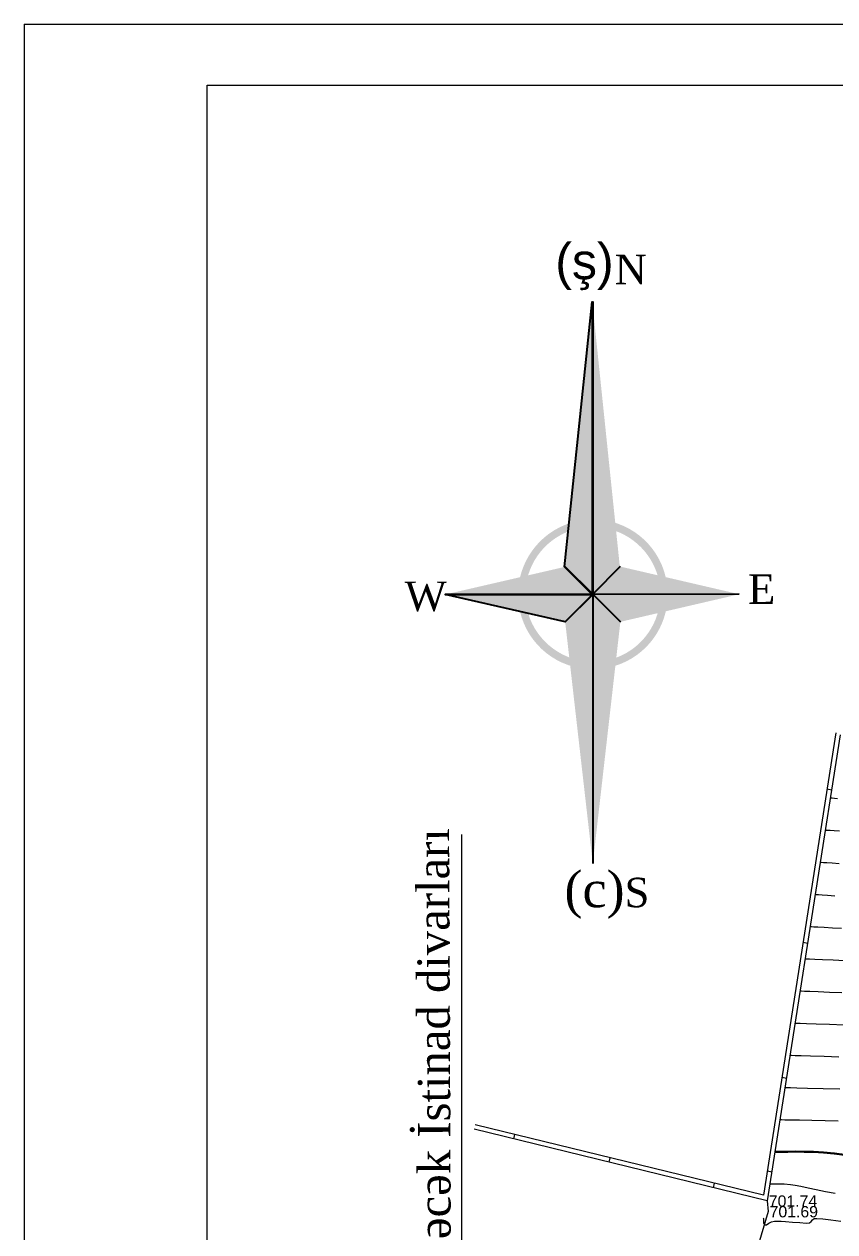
# Model space of a CAD drawing. Header units: feet. Extents: x 3381 to 682707, y 675186 to 4374675.
# Drawn here: x 681181.8 to 681253.4, y 4373140.6 to 4373247.3 of the extents above; entities that cross this region are included whole.
import ezdxf

# ---------------------------------------------------------------- set-up
doc = ezdxf.new("R2010")
doc.units = ezdxf.units.FT
doc.header["$MEASUREMENT"] = 0
doc.header["$PDMODE"] = 34
doc.header["$PDSIZE"] = 0.01
doc.layers.get('0').update_dxf_attribs({"linetype": 'CONTINUOUS'})
for name, color, linetype in [('0_Point_Height', 2, 'CONTINUOUS'), ('0_Point_Point', 7, 'CONTINUOUS'), ('Kompass', 7, 'CONTINUOUS')]:
    doc.layers.add(name, color=color, linetype=linetype)
for name, color, linetype, lineweight in [('ANA HORIZONTAL', 24, 'CONTINUOUS', 30), ('HORIZANTAL', 24, 'CONTINUOUS', 13), ('rabit xt', 7, 'CONTINUOUS', 13)]:
    doc.layers.add(name, color=color, linetype=linetype, lineweight=lineweight)
doc.styles.get("Standard").update_dxf_attribs({"font": 'arial.ttf', "height": 1.5})
doc.styles.add('Standart', font='times.ttf')

msp = doc.modelspace()

# ---------------------------------------------------------------- hatches: boundary and pattern name
at = {"layer": 'Kompass'}
h = msp.add_hatch(color=5, dxfattribs=at)
h.set_gradient(color1=(0, 0, 255), one_color=1, tint=1)
h.paths.add_polyline_path([(681231.957, 4373196.913), (681229.515, 4373199.338), (681231.963, 4373222.754)])
h = msp.add_hatch(color=220, dxfattribs=at)
h.set_gradient(color1=(236, 9, 164), tint=1)
h.paths.add_polyline_path([(681231.957, 4373196.917), (681234.395, 4373199.356), (681231.963, 4373222.754)])
h = msp.add_hatch(color=5, dxfattribs=at)
edge = h.paths.add_edge_path()
edge.add_line((681232, 4373202.874), (681232, 4373203.525))
edge.add_arc((681232.042, 4373196.949), 6.576, 13.04557, 90.36246, ccw=False)
edge.add_line((681238.448, 4373198.433), (681237.731, 4373198.6))
edge.add_arc((681231.967, 4373196.851), 6.023, 16.87652, 89.68771)
edge = h.paths.add_edge_path()
edge.add_line((681229.887, 4373202.482), (681229.962, 4373203.198))
edge.add_arc((681232.044, 4373196.892), 6.641, 108.26723, 179.86034)
edge.add_line((681225.402, 4373196.908), (681226.053, 4373196.908))
edge.add_arc((681232.009, 4373196.916), 5.956, 110.87362, 180.07766, ccw=False)
edge = h.paths.add_edge_path()
edge.add_line((681226.297, 4373195.226), (681225.58, 4373195.39))
edge.add_arc((681231.998, 4373196.893), 6.591, 193.18314, 270.13483)
edge.add_line((681232.013, 4373190.302), (681232.003, 4373190.953))
edge.add_arc((681232.072, 4373196.991), 6.039, 196.99488, 269.34396, ccw=False)
edge.add_line((681226.297, 4373195.226), (681226.297, 4373195.226))
edge = h.paths.add_edge_path()
edge.add_line((681234.001, 4373190.606), (681234.083, 4373191.324))
edge.add_arc((681232.017, 4373196.911), 5.958, 290.29292, 360.10887)
edge.add_line((681237.974, 4373196.923), (681238.625, 4373196.919))
edge.add_arc((681232.043, 4373196.891), 6.582, -72.69301, 0.24835, ccw=False)
edge.add_line((681234.001, 4373190.606), (681234.083, 4373191.324))
edge.add_line((681234.083, 4373191.324), (681234.001, 4373190.606))
h = msp.add_hatch(color=220, dxfattribs=at)
h.set_gradient(color1=(236, 9, 164), tint=1)
h.paths.add_polyline_path([(681232.006, 4373196.921), (681229.559, 4373199.346), (681218.968, 4373196.902), (681232.002, 4373196.926)])
h = msp.add_hatch(color=5, dxfattribs=at)
h.set_gradient(color1=(0, 0, 255), one_color=1, tint=1, name='CURVED')
h.paths.add_polyline_path([(681232.002, 4373196.921), (681234.439, 4373199.364), (681244.946, 4373196.924)])
h = msp.add_hatch(color=5, dxfattribs=at)
h.set_gradient(color1=(0, 0, 255), one_color=1, tint=1, name='HEMISPHERICAL')
h.paths.add_polyline_path([(681231.998, 4373196.913), (681229.571, 4373194.478), (681218.968, 4373196.902)])
h = msp.add_hatch(color=220, dxfattribs=at)
h.set_gradient(color1=(236, 9, 164), tint=1)
h.paths.add_polyline_path([(681229.569, 4373194.475), (681232.005, 4373196.913), (681232.007, 4373173.132)])
h = msp.add_hatch(color=5, dxfattribs=at)
h.set_gradient(color1=(0, 0, 255), one_color=1, tint=1, name='HEMISPHERICAL')
h.paths.add_polyline_path([(681232.005, 4373196.913), (681232.007, 4373173.132), (681234.444, 4373194.488)])
h = msp.add_hatch(color=220, dxfattribs=at)
h.set_gradient(color1=(236, 9, 164), tint=1, name='INVHEMISPHERICAL')
h.paths.add_polyline_path([(681234.444, 4373194.488), (681232.014, 4373196.913), (681244.946, 4373196.924)])

# ---------------------------------------------------------------- linework, layer by layer
at = {"linetype": 'Continuous', "lineweight": 20}
for p, q in [((681253.486, 4373184.681, -7.531), (681247.094, 4373143.844, -14.689)), ((681253.867, 4373184.522, -7.518), (681247.422, 4373143.352, -14.764)), ((681253.1, 4373179.62, -847.178), (681252.709, 4373179.716, -857.771)), ((681250.981, 4373166.086, -817.468), (681250.591, 4373166.181, -828.051)), ((681249.114, 4373154.162, -802.619), (681248.724, 4373154.257, -813.193)), ((681247.094, 4373143.844, -26.22), (681221.62, 4373150.063, -716.5)), ((681247.422, 4373143.352, -14.764), (681221.526, 4373149.674, -716.5)), ((681225.086, 4373149.217, -716.5), (681224.996, 4373148.827, -716.5)), ((681233.512, 4373147.16, -488.163), (681233.422, 4373146.77, -488.163)), ((681247.819, 4373145.888, -784.821), (681247.429, 4373145.984, -795.39)), ((681242.742, 4373144.906, -237.943), (681242.652, 4373144.517, -237.943)), ((681247.422, 4373143.352, -14.764), (681247.492, 4373142.411, -14.808)), ((681247.492, 4373142.411, -14.808), (681238.256, 4373111.221, -21.278))]:
    msp.add_line(p, q, dxfattribs=at)
at = {"color": 1, "lineweight": 20}
msp.add_line((681220.44, 4373122.763), (681220.44, 4373175.708), dxfattribs=at)
at = {"linetype": 'Continuous'}
for points, knots in [([(681308.355, 4373230.296, -716.5), (681304.415, 4373226.532, -716.5), (681303.886, 4373226.482, -716.5), (681302.297, 4373226.322, -716.5), (681301.234, 4373226.206, -716.5), (681298.282, 4373225.799, -716.5), (681296.405, 4373225.445, -716.5), (681293.627, 4373224.567, -716.5), (681292.676, 4373224.196, -716.5), (681291.185, 4373223.458, -716.5), (681290.626, 4373223.142, -716.5), (681289.465, 4373222.387, -716.5), (681288.877, 4373221.94, -716.5), (681287.762, 4373220.99, -716.5), (681287.232, 4373220.487, -716.5), (681285.99, 4373219.215, -716.5), (681285.3, 4373218.429, -716.5), (681284.189, 4373217.111, -716.5), (681283.755, 4373216.581, -716.5), (681282.899, 4373215.534, -716.5), (681282.474, 4373215.014, -716.5), (681281.208, 4373213.458, -716.5), (681280.375, 4373212.43, -716.5), (681277.896, 4373209.363, -716.5), (681276.268, 4373207.34, -716.5), (681273.359, 4373203.744, -716.5), (681272.083, 4373202.174, -716.5), (681270.047, 4373199.695, -716.5), (681269.306, 4373198.798, -716.5), (681267.873, 4373197.076, -716.5), (681267.184, 4373196.254, -716.5), (681265.956, 4373194.799, -716.5), (681265.422, 4373194.171, -716.5), (681264.053, 4373192.569, -716.5), (681263.179, 4373191.564, -716.5), (681261.747, 4373189.623, -716.5), (681261.161, 4373188.713, -716.5), (681260.395, 4373187.059, -716.5), (681260.146, 4373186.356, -716.5), (681259.913, 4373185.233, -716.5), (681259.859, 4373184.84, -716.5), (681259.81, 4373184.046, -716.5), (681259.816, 4373183.65, -716.5), (681259.935, 4373182.051, -716.5), (681260.25, 4373180.878, -716.5), (681260.963, 4373179.034, -716.5), (681261.299, 4373178.326, -716.5), (681262.025, 4373176.99, -716.5), (681262.416, 4373176.359, -716.5), (681263.704, 4373174.436, -716.5), (681264.651, 4373173.242, -716.5), (681266.115, 4373171.309, -716.5), (681266.666, 4373170.558, -716.5), (681267.667, 4373169.027, -716.5), (681268.115, 4373168.25, -716.5), (681268.785, 4373166.779, -716.5), (681269.026, 4373166.092, -716.5), (681269.372, 4373164.657, -716.5), (681269.476, 4373163.915, -716.5), (681269.554, 4373162.318, -716.5), (681269.508, 4373161.464, -716.5), (681269.244, 4373159.784, -716.5), (681269.028, 4373158.953, -716.5), (681268.232, 4373156.719, -716.5), (681267.5, 4373155.367, -716.5), (681266.027, 4373153.22, -716.5), (681265.373, 4373152.391, -716.5), (681263.983, 4373150.784, -716.5), (681263.244, 4373150.001, -716.5), (681261.742, 4373148.449, -716.5), (681260.981, 4373147.68, -716.5), (681259.658, 4373146.295, -716.5), (681259.094, 4373145.687, -716.5), (681257.999, 4373144.435, -716.5), (681257.47, 4373143.795, -716.5), (681255.931, 4373141.848, -716.5), (681254.966, 4373140.512, -716.5), (681253.266, 4373138.048, -716.5), (681252.519, 4373136.927, -716.5), (681251.049, 4373134.658, -716.5), (681250.33, 4373133.511, -716.5), (681248.23, 4373130.037, -716.5), (681246.903, 4373127.674, -716.5), (681244.507, 4373122.984, -716.5), (681243.428, 4373120.664, -716.5), (681241.764, 4373116.639, -716.5), (681241.128, 4373114.955, -716.5), (681239.97, 4373111.55, -716.5), (681239.448, 4373109.832, -716.5), (681238.434, 4373106.204, -716.5), (681237.952, 4373104.292, -716.5), (681237.168, 4373100.999, -716.5), (681236.853, 4373099.622, -716.5), (681236.24, 4373096.857, -716.5), (681235.945, 4373095.469, -716.5), (681235.52, 4373093.297, -716.5), (681235.374, 4373092.522, -716.5), (681235.136, 4373091.122, -716.5), (681235.041, 4373090.503, -716.5), (681234.801, 4373088.538, -716.5), (681234.725, 4373087.195, -716.5), (681234.727, 4373084.178, -716.5), (681234.849, 4373082.506, -716.5), (681235.289, 4373079.215, -716.5), (681235.605, 4373077.595, -716.5), (681236.245, 4373074.88, -716.5), (681236.539, 4373073.771, -716.5), (681237.104, 4373071.773, -716.5), (681237.369, 4373070.88, -716.5), (681237.862, 4373069.267, -716.5), (681238.088, 4373068.536, -716.5), (681238.584, 4373067.063, -716.5), (681238.853, 4373066.322, -716.5), (681239.309, 4373065.231, -716.5), (681239.466, 4373064.879, -716.5), (681239.968, 4373063.825, -716.5), (681240.33, 4373063.164, -716.5), (681241.011, 4373061.894, -716.5), (681241.33, 4373061.285, -716.5), (681241.729, 4373060.383, -716.5), (681241.85, 4373060.078, -716.5), (681242.037, 4373059.525, -716.5), (681242.107, 4373059.278, -716.5), (681242.23, 4373058.753, -716.5), (681242.282, 4373058.48, -716.5), (681242.416, 4373057.644, -716.5), (681242.479, 4373057.053, -716.5), (681240.294, 4373052.64, -716.5)], [0, 0, 0, 0, 1.5041825, 1.5041825, 4.5125475, 4.5125475, 9.8970232, 9.8970232, 12.7958343, 12.7958343, 14.6040586, 14.6040586, 16.6622444, 16.6622444, 18.7204302, 18.7204302, 21.6922095, 21.6922095, 23.6905372, 23.6905372, 25.688865, 25.688865, 29.6855204, 29.6855204, 37.6788312, 37.6788312, 43.8586233, 43.8586233, 47.3387229, 47.3387229, 50.4791814, 50.4791814, 52.8430932, 52.8430932, 56.4524219, 56.4524219, 59.343353, 59.343353, 61.3017168, 61.3017168, 62.3107145, 62.3107145, 63.3197122, 63.3197122, 66.4267393, 66.4267393, 68.5017705, 68.5017705, 70.5768016, 70.5768016, 75.0922592, 75.0922592, 77.9843832, 77.9843832, 80.8765073, 80.8765073, 83.3681481, 83.3681481, 85.859789, 85.859789, 88.6938456, 88.6938456, 91.5279021, 91.5279021, 96.5044037, 96.5044037, 99.8137478, 99.8137478, 103.1230919, 103.1230919, 106.3599071, 106.3599071, 108.7786817, 108.7786817, 111.1974562, 111.1974562, 116.0350052, 116.0350052, 120.025858, 120.025858, 124.0167109, 124.0167109, 131.9984166, 131.9984166, 139.5388434, 139.5388434, 144.8405163, 144.8405163, 150.1421893, 150.1421893, 155.992549, 155.992549, 160.2125993, 160.2125993, 164.4326495, 164.4326495, 166.7775401, 166.7775401, 168.5840285, 168.5840285, 172.4237048, 172.4237048, 177.2211789, 177.2211789, 182.018653, 182.018653, 185.3845457, 185.3845457, 188.1403774, 188.1403774, 190.3972905, 190.3972905, 192.6542037, 192.6542037, 193.7358898, 193.7358898, 195.899262, 195.899262, 198.0626342, 198.0626342, 199.1900842, 199.1900842, 200.13488, 200.13488, 201.0796759, 201.0796759, 202.923933, 202.923933, 202.923933, 202.923933]), ([(681312.258, 4373223.826, -716.5), (681304.696, 4373223.545, -716.5), (681304.166, 4373223.495, -716.5), (681302.589, 4373223.336, -716.5), (681301.551, 4373223.222, -716.5), (681298.751, 4373222.834, -716.5), (681297.043, 4373222.503, -716.5), (681294.625, 4373221.734, -716.5), (681293.817, 4373221.416, -716.5), (681292.568, 4373220.794, -716.5), (681292.1, 4373220.526, -716.5), (681290.951, 4373219.768, -716.5), (681290.28, 4373219.222, -716.5), (681288.97, 4373217.998, -716.5), (681288.332, 4373217.321, -716.5), (681287.069, 4373215.886, -716.5), (681286.443, 4373215.127, -716.5), (681284.296, 4373212.506, -716.5), (681282.817, 4373210.68, -716.5), (681279.889, 4373207.055, -716.5), (681278.44, 4373205.254, -716.5), (681274.053, 4373199.832, -716.5), (681271.076, 4373196.19, -716.5), (681267.357, 4373191.817, -716.5), (681266.873, 4373191.254, -716.5), (681265.931, 4373190.145, -716.5), (681265.475, 4373189.595, -716.5), (681264.488, 4373188.306, -716.5), (681263.99, 4373187.57, -716.5), (681263.304, 4373186.251, -716.5), (681263.077, 4373185.666, -716.5), (681262.889, 4373184.826, -716.5), (681262.85, 4373184.565, -716.5), (681262.813, 4373184.037, -716.5), (681262.815, 4373183.761, -716.5), (681262.899, 4373182.651, -716.5), (681263.13, 4373181.749, -716.5), (681263.681, 4373180.322, -716.5), (681263.926, 4373179.794, -716.5), (681264.463, 4373178.774, -716.5), (681264.757, 4373178.279, -716.5), (681265.841, 4373176.598, -716.5), (681266.734, 4373175.452, -716.5), (681268.252, 4373173.461, -716.5), (681268.865, 4373172.646, -716.5), (681270.035, 4373170.91, -716.5), (681270.59, 4373169.992, -716.5), (681271.336, 4373168.438, -716.5), (681271.583, 4373167.842, -716.5), (681271.993, 4373166.608, -716.5), (681272.154, 4373165.977, -716.5), (681272.511, 4373164.063, -716.5), (681272.58, 4373162.757, -716.5), (681272.41, 4373160.356, -716.5), (681272.209, 4373159.261, -716.5), (681271.607, 4373157.151, -716.5), (681271.206, 4373156.132, -716.5), (681270.252, 4373154.193, -716.5), (681269.7, 4373153.272, -716.5), (681268.32, 4373151.256, -716.5), (681267.456, 4373150.191, -716.5), (681265.672, 4373148.185, -716.5), (681264.751, 4373147.24, -716.5), (681263.085, 4373145.534, -716.5), (681262.335, 4373144.768, -716.5), (681261.158, 4373143.492, -716.5), (681260.713, 4373142.989, -716.5), (681259.841, 4373141.954, -716.5), (681259.415, 4373141.425, -716.5), (681258.161, 4373139.808, -716.5), (681257.357, 4373138.692, -716.5), (681255.83, 4373136.483, -716.5), (681255.103, 4373135.395, -716.5), (681253.682, 4373133.206, -716.5), (681252.987, 4373132.102, -716.5), (681250.957, 4373128.759, -716.5), (681249.677, 4373126.491, -716.5), (681247.301, 4373121.875, -716.5), (681246.204, 4373119.527, -716.5), (681244.55, 4373115.524, -716.5), (681243.933, 4373113.89, -716.5), (681242.811, 4373110.583, -716.5), (681242.302, 4373108.906, -716.5), (681241.305, 4373105.323, -716.5), (681240.825, 4373103.414, -716.5), (681240.054, 4373100.16, -716.5), (681239.748, 4373098.82, -716.5), (681239.156, 4373096.147, -716.5), (681238.873, 4373094.813, -716.5), (681238.458, 4373092.686, -716.5), (681238.309, 4373091.892, -716.5), (681238.076, 4373090.504, -716.5), (681237.986, 4373089.906, -716.5), (681237.849, 4373088.713, -716.5), (681237.8, 4373088.112, -716.5), (681237.705, 4373086.304, -716.5), (681237.714, 4373085.089, -716.5), (681237.903, 4373081.955, -716.5), (681238.183, 4373080.046, -716.5), (681238.973, 4373076.239, -716.5), (681239.481, 4373074.34, -716.5), (681240.227, 4373071.8, -716.5), (681240.42, 4373071.159, -716.5), (681240.813, 4373069.881, -716.5), (681241.011, 4373069.252, -716.5), (681241.406, 4373068.089, -716.5), (681241.601, 4373067.553, -716.5), (681241.952, 4373066.679, -716.5), (681242.101, 4373066.334, -716.5), (681242.382, 4373065.727, -716.5), (681242.514, 4373065.461, -716.5), (681242.794, 4373064.918, -716.5), (681242.94, 4373064.642, -716.5), (681243.391, 4373063.802, -716.5), (681243.707, 4373063.222, -716.5), (681244.232, 4373062.151, -716.5), (681244.449, 4373061.671, -716.5), (681244.768, 4373060.828, -716.5), (681244.886, 4373060.475, -716.5), (681245.083, 4373059.756, -716.5), (681245.161, 4373059.399, -716.5), (681245.355, 4373058.34, -716.5), (681245.432, 4373057.651, -716.5), (681245.51, 4373056.91, -716.5), (681245.519, 4373056.829, -716.5), (681247.253, 4373052.517, -716.5)], [0, 0, 0, 0, 1.5195761, 1.5195761, 4.5587283, 4.5587283, 9.9305937, 9.9305937, 12.8375976, 12.8375976, 14.6989466, 14.6989466, 17.5962721, 17.5962721, 20.4935977, 20.4935977, 23.4307648, 23.4307648, 30.5406062, 30.5406062, 37.6504477, 37.6504477, 51.8701305, 51.8701305, 53.9433419, 53.9433419, 56.0165533, 56.0165533, 58.8397751, 58.8397751, 61.1867015, 61.1867015, 62.257023, 62.257023, 63.3273446, 63.3273446, 66.4263407, 66.4263407, 68.2682497, 68.2682497, 70.1101586, 70.1101586, 74.6215299, 74.6215299, 77.5950003, 77.5950003, 80.5684708, 80.5684708, 82.3043553, 82.3043553, 84.0402398, 84.0402398, 87.5120089, 87.5120089, 90.504027, 90.504027, 93.4960452, 93.4960452, 96.4880633, 96.4880633, 100.372173, 100.372173, 104.2562828, 104.2562828, 107.5177012, 107.5177012, 109.6184271, 109.6184271, 111.7191531, 111.7191531, 115.920605, 115.920605, 119.8587917, 119.8587917, 123.7969785, 123.7969785, 131.6733519, 131.6733519, 139.5534814, 139.5534814, 144.8944211, 144.8944211, 150.2353608, 150.2353608, 156.1903919, 156.1903919, 160.321983, 160.321983, 164.453574, 164.453574, 166.8999608, 166.8999608, 168.7971258, 168.7971258, 170.6942909, 170.6942909, 174.4886209, 174.4886209, 180.4889056, 180.4889056, 186.4891903, 186.4891903, 188.5086959, 188.5086959, 190.5282014, 190.5282014, 192.322947, 192.322947, 193.5253301, 193.5253301, 194.4787119, 194.4787119, 195.4320938, 195.4320938, 197.3388576, 197.3388576, 198.7843763, 198.7843763, 199.7590286, 199.7590286, 200.7336808, 200.7336808, 202.6829852, 202.6829852, 202.923933, 202.923933, 202.923933, 202.923933])]:
    msp.add_open_spline(points, degree=3, knots=knots, dxfattribs=at)
at = {"layer": '0_Point_Point', "lineweight": 20}
for p in [(681247.422, 4373143.352, -14.764), (681247.492, 4373142.411, -14.808)]:
    msp.add_point(p, dxfattribs=at)
at = {"layer": 'ANA HORIZONTAL', "color": 32, "lineweight": 20}
for points, elevation in [([(681252.549, 4373176.101), (681252.617, 4373176.099), (681252.758, 4373176.092), (681252.988, 4373176.076), (681253.325, 4373176.05), (681253.797, 4373176.016)], -9), ([(681250.325, 4373161.897), (681250.449, 4373161.893), (681250.723, 4373161.884), (681251.193, 4373161.867), (681251.914, 4373161.838), (681252.922, 4373161.796), (681253.997, 4373161.752)], -11.5)]:
    msp.add_lwpolyline(points, dxfattribs=dict(at, elevation=elevation))
at = {"layer": 'ANA HORIZONTAL', "color": 32, "lineweight": 30, "elevation": -14}
msp.add_lwpolyline([(681248.102, 4373147.693), (681248.203, 4373147.69), (681248.414, 4373147.688), (681248.752, 4373147.688), (681249.243, 4373147.693), (681249.922, 4373147.699), (681250.672, 4373147.698), (681251.49, 4373147.678), (681252.377, 4373147.63), (681253.331, 4373147.546), (681254.239, 4373147.422)], dxfattribs=at)
at = {"layer": 'HORIZANTAL', "color": 32, "linetype": 'Continuous', "lineweight": 20}
for points, elevation in [([(681252.994, 4373178.942), (681253.048, 4373178.94), (681253.162, 4373178.934), (681253.349, 4373178.921), (681253.629, 4373178.899)], -8.5), ([(681252.104, 4373173.261), (681252.195, 4373173.257), (681252.384, 4373173.248), (681252.691, 4373173.227), (681253.143, 4373173.192), (681253.774, 4373173.146)], -9.5), ([(681251.66, 4373170.42), (681251.756, 4373170.416), (681251.958, 4373170.407), (681252.281, 4373170.386), (681252.751, 4373170.35), (681253.4, 4373170.3)], -10), ([(681251.215, 4373167.579), (681251.317, 4373167.576), (681251.537, 4373167.567), (681251.899, 4373167.548), (681252.435, 4373167.516), (681253.174, 4373167.47), (681253.968, 4373167.425)], -10.5), ([(681250.77, 4373164.738), (681250.891, 4373164.734), (681251.157, 4373164.724), (681251.61, 4373164.705), (681252.296, 4373164.672), (681253.247, 4373164.625), (681254.254, 4373164.578)], -11)]:
    msp.add_lwpolyline(points, dxfattribs=dict(at, elevation=elevation))
at = {"layer": 'HORIZANTAL', "color": 32, "linetype": 'Continuous', "lineweight": 13}
for points, elevation in [([(681249.881, 4373159.056), (681250.02, 4373159.052), (681250.334, 4373159.042), (681250.882, 4373159.024), (681251.73, 4373158.994), (681252.922, 4373158.951), (681254.189, 4373158.907)], -12), ([(681249.436, 4373156.215), (681249.569, 4373156.211), (681249.871, 4373156.203), (681250.406, 4373156.186), (681251.246, 4373156.16), (681252.446, 4373156.122), (681253.746, 4373156.08)], -12.5), ([(681248.991, 4373153.374), (681249.132, 4373153.37), (681249.458, 4373153.361), (681250.046, 4373153.345), (681250.985, 4373153.318), (681252.344, 4373153.279), (681253.821, 4373153.237)], -13), ([(681248.547, 4373150.534), (681248.68, 4373150.53), (681248.975, 4373150.523), (681249.484, 4373150.512), (681250.265, 4373150.497), (681251.357, 4373150.477), (681252.521, 4373150.456), (681253.693, 4373150.431)], -13.5), ([(681247.657, 4373144.852), (681247.719, 4373144.85), (681247.852, 4373144.85), (681248.074, 4373144.852), (681248.413, 4373144.854), (681248.902, 4373144.844), (681249.464, 4373144.801), (681249.87, 4373144.74), (681250.398, 4373144.637), (681251.03, 4373144.503), (681251.753, 4373144.35), (681252.551, 4373144.189), (681253.409, 4373144.03)], -14.5), ([(681247.071, 4373141.813), (681247.075, 4373141.784), (681247.08, 4373141.709), (681247.083, 4373141.571), (681247.101, 4373141.382), (681247.192, 4373141.225), (681247.354, 4373141.25), (681247.553, 4373141.387), (681247.806, 4373141.509), (681248.07, 4373141.554), (681248.333, 4373141.563), (681248.658, 4373141.56), (681249.041, 4373141.537), (681249.635, 4373141.485), (681250.287, 4373141.431), (681250.844, 4373141.398), (681251.152, 4373141.413), (681251.31, 4373141.533), (681251.415, 4373141.687), (681251.573, 4373141.803), (681251.813, 4373141.803), (681252.324, 4373141.755), (681253.043, 4373141.673), (681253.907, 4373141.569)], -15)]:
    msp.add_lwpolyline(points, dxfattribs=dict(at, elevation=elevation))
at = {"layer": 'Kompass', "color": 5, "elevation": -716.5}
msp.add_lwpolyline([(681231.957, 4373196.913), (681229.515, 4373199.338), (681231.963, 4373222.754), (681231.957, 4373196.913)], close=True, dxfattribs=at)
at = {"layer": 'Kompass', "elevation": -716.5}
for points in [[(681232.007, 4373222.762), (681232.007, 4373173.132)], [(681232.002, 4373196.921), (681229.559, 4373199.346), (681234.444, 4373194.488)], [(681234.439, 4373199.364), (681232.002, 4373196.917), (681229.569, 4373194.475)], [(681244.946, 4373196.924), (681218.968, 4373196.902)]]:
    msp.add_lwpolyline(points, dxfattribs=at)
at = {"layer": 'Kompass', "color": 5, "elevation": -716.5}
msp.add_lwpolyline([(681231.998, 4373196.913), (681229.571, 4373194.478), (681218.968, 4373196.902), (681231.998, 4373196.913)], dxfattribs=at)
at = {"layer": 'rabit xt', "color": 7, "lineweight": 20, "ltscale": 0.3}
for points in [[(681181.772, 4373247.266), (681634.664, 4373247.266), (681634.664, 4372927.006)], [(681181.772, 4373247.266), (681181.772, 4372927.006), (681634.664, 4372927.006)]]:
    msp.add_lwpolyline(points, dxfattribs=at)
msp.add_lwpolyline([(681197.947, 4373241.874), (681623.881, 4373241.874), (681623.881, 4372932.398), (681197.947, 4372932.398)], close=True, dxfattribs=at)

# ---------------------------------------------------------------- texts
at = {"color": 1, "linetype": 'Continuous', "lineweight": 20, "insert": (681216.676, 4373122.544, 138.916), "char_height": 2.84615, "width": 88.87271, "attachment_point": 1, "rotation": 90.22602}
msp.add_mtext('{\\fTimes New Roman|b0|i0|c238|p18;\\C256; Yeni tikiləcək İstinad divarları}', dxfattribs=at)
at = {"layer": '0_Point_Height', "color": 0, "lineweight": 20}
for s, p in [('701.74', (681247.558, 4373142.838, -14.764)), ('701.69', (681247.628, 4373141.897, -14.808))]:
    msp.add_text(s, height=1, dxfattribs=at).set_placement(p)
at = {"layer": 'Kompass', "color": 1, "lineweight": -3, "ltscale": 0.2, "insert": (681228.691, 4373227.915, -716.5), "char_height": 3.16823, "width": 9.58732, "attachment_point": 1}
msp.add_mtext('{\\fArial|b0|i0|c238|p34;(ş)}', dxfattribs=at)
at = {"layer": 'Kompass', "color": 1, "char_height": 2.605, "attachment_point": 1, "rotation": 0.01316, "style": 'Standart'}
for s, insert, width in [('N', (681233.938, 4373226.903, -716.5), 1.80323), ('W', (681215.393, 4373198.047), 3.77532), ('E', (681245.726, 4373198.68, -716.5), 2.71353)]:
    msp.add_mtext(s, dxfattribs=dict(at, insert=insert, width=width))
at = {"layer": 'Kompass', "color": 1, "lineweight": 20, "insert": (681229.505, 4373172.45, -843.604), "char_height": 2.60511, "width": 1.88893, "attachment_point": 1, "rotation": 0.01316, "style": 'Standart'}
msp.add_mtext('{\\H1.216x;(c)}S', dxfattribs=at)

doc.saveas('drawing.dxf')
